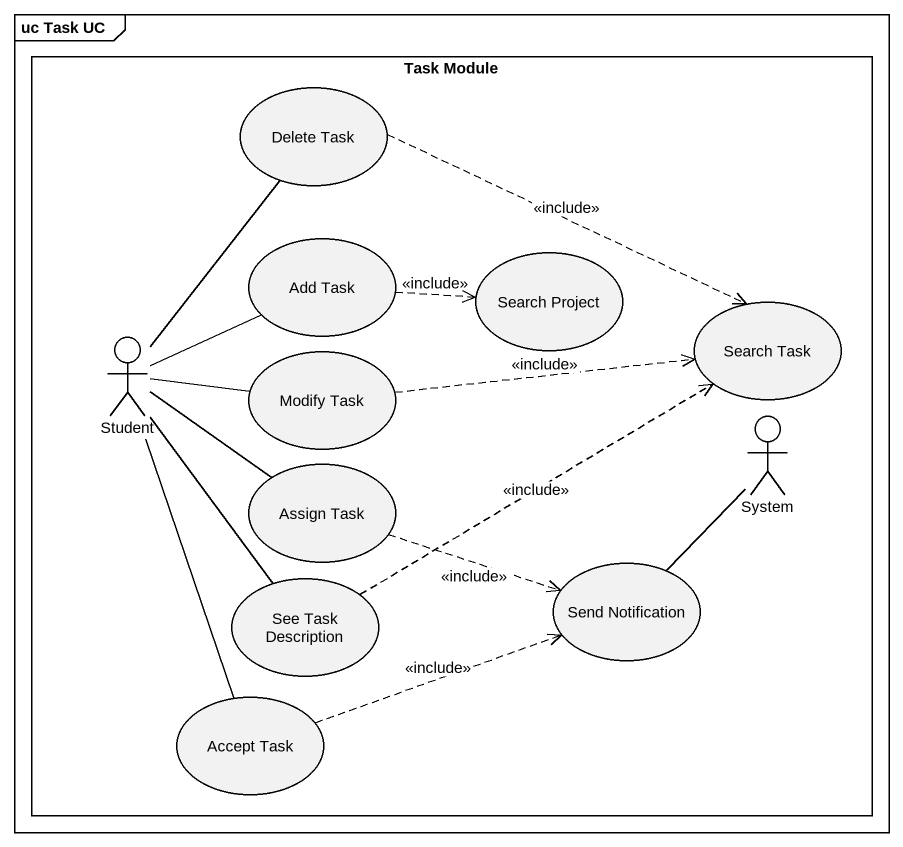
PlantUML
@startuml
mainframe uc Task UC
rectangle "Task Module" as Task_Module {
  usecase "Delete Task" as Delete_Task
  usecase "Add Task" as Add_Task
  usecase "Search Project" as Search_Project
  usecase "Search Task" as Search_Task
  actor Student
  usecase "Modify Task" as Modify_Task
  actor System
  usecase "Assign Task" as Assign_Task
  usecase "See Task Description" as See_Task_Description
  usecase "Send Notification" as Send_Notification
  usecase "Accept Task" as Accept_Task
}
Delete_Task .right.> Search_Task : <<include>>
Add_Task .right.> Search_Project : <<include>>
Student -up- Delete_Task
Student -right- Add_Task
Student -right- Modify_Task
Student -right- Assign_Task
Student -- See_Task_Description
Student -- Accept_Task
Modify_Task .right.> Search_Task : <<include>>
System -- Send_Notification
Assign_Task .right.> Send_Notification : <<include>>
See_Task_Description .right.> Search_Task : <<include>>
Accept_Task .right.> Send_Notification : <<include>>
@enduml
